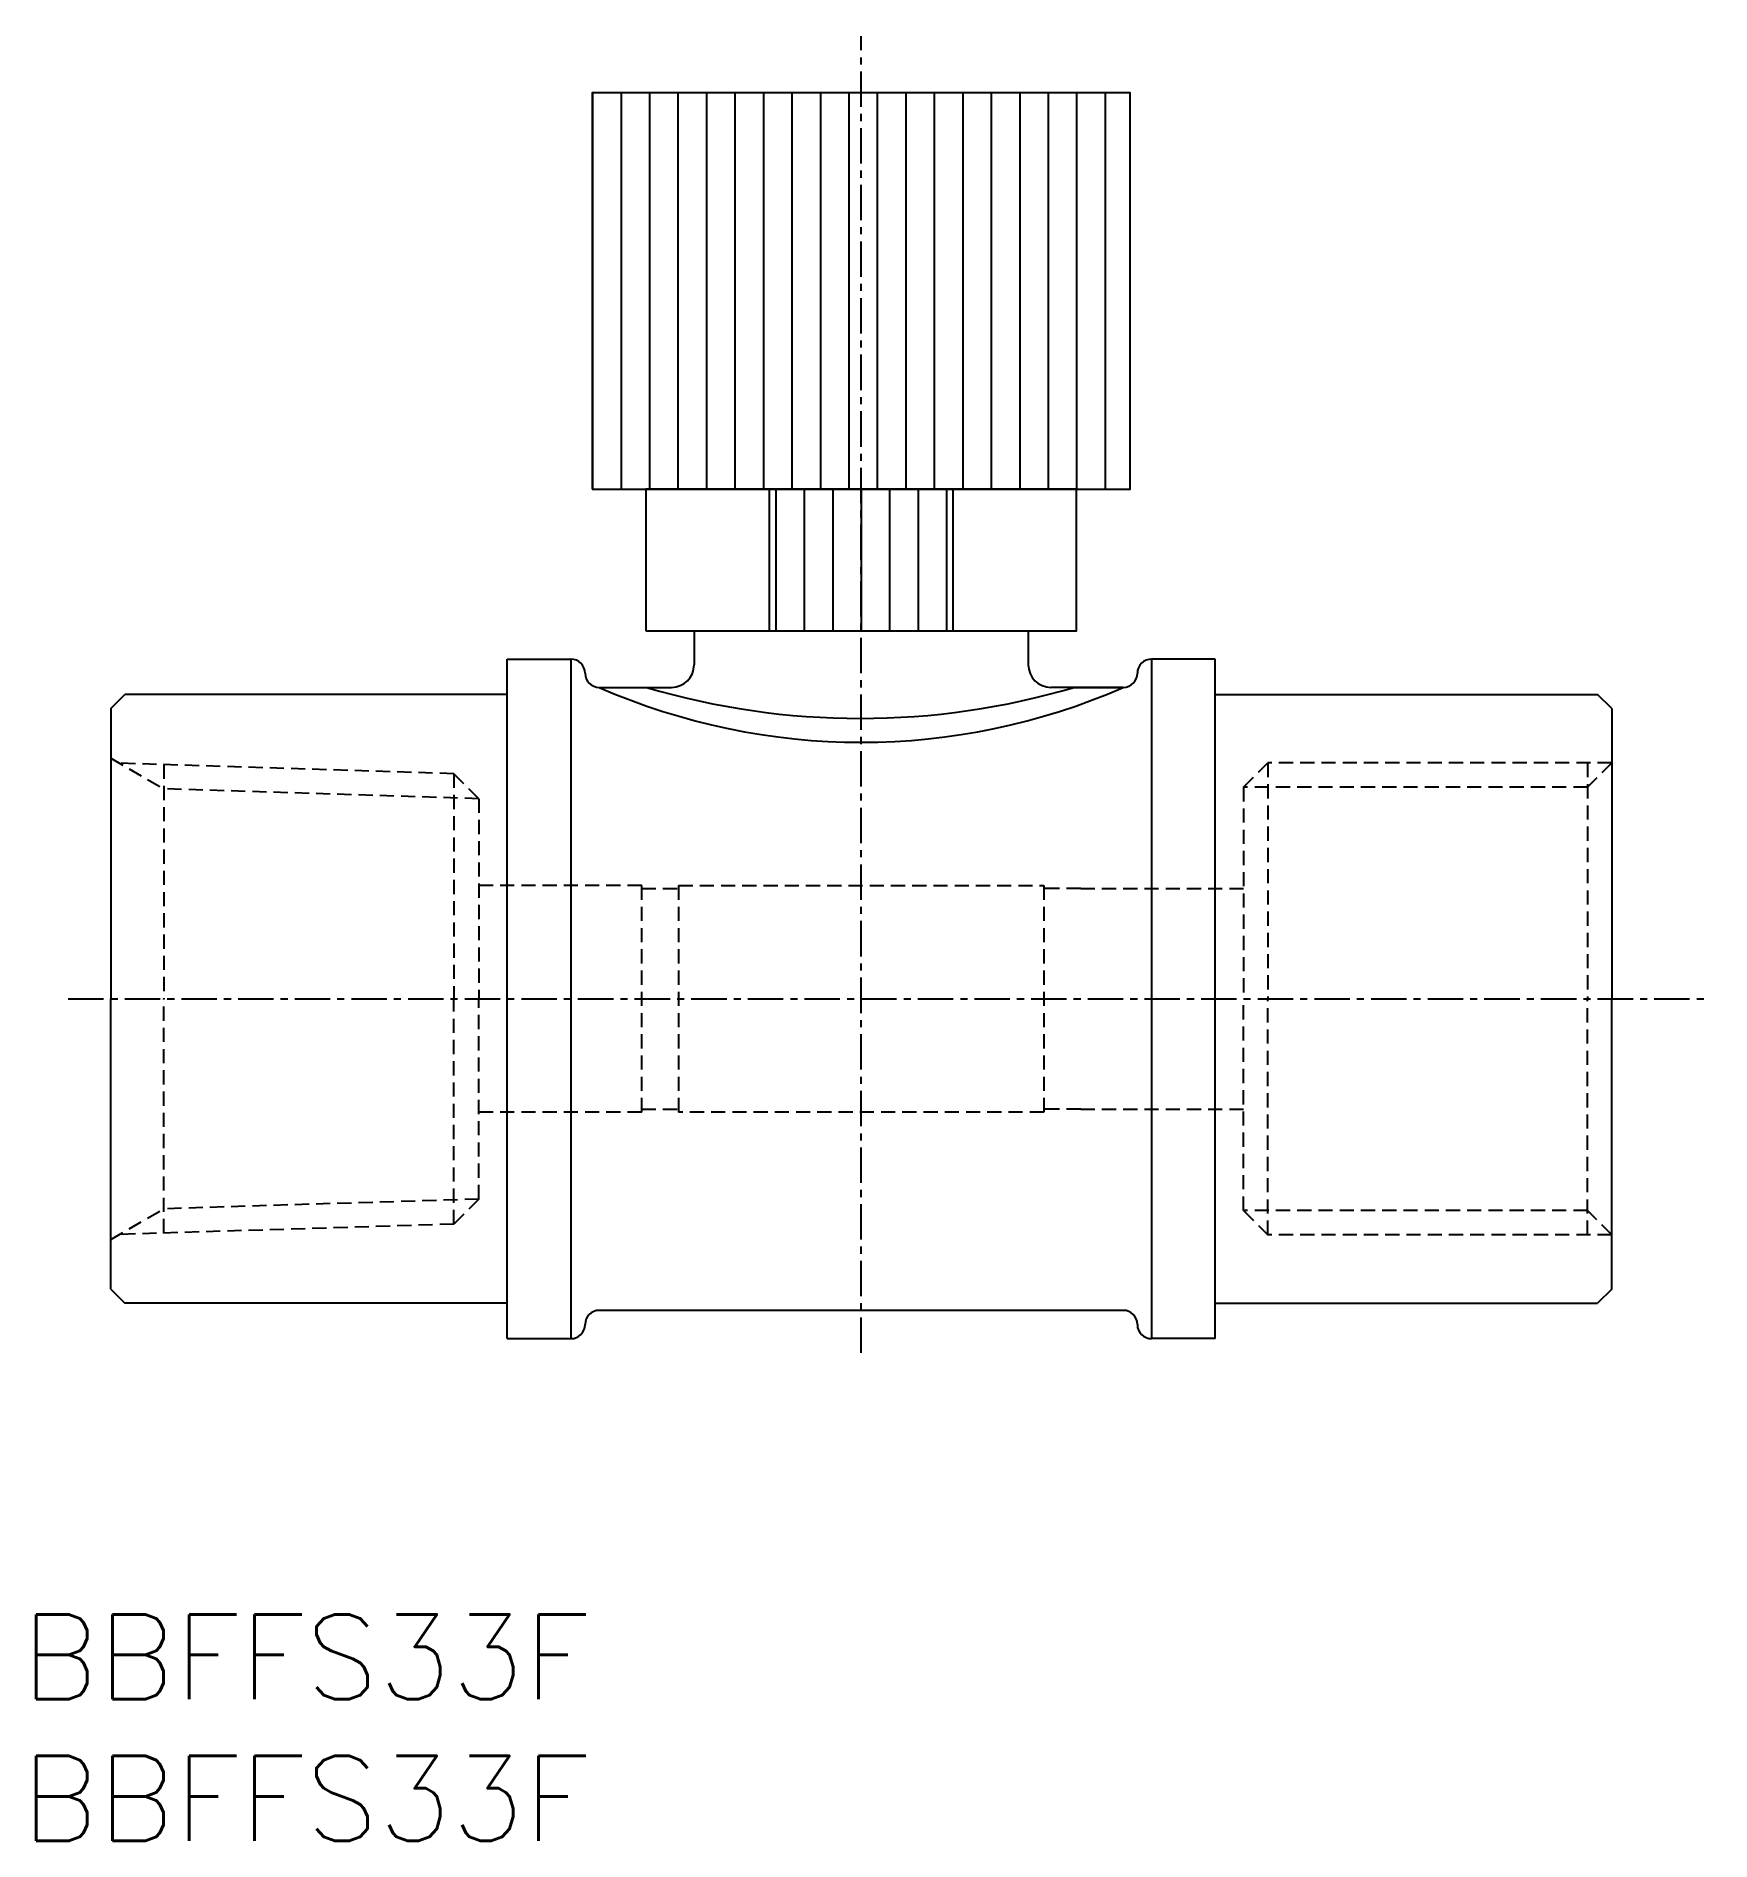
# Model space of a CAD drawing. Extents: x 136.2 to 195.3, y 65 to 128.7.
import ezdxf
from ezdxf.enums import TextEntityAlignment as Align

# ---------------------------------------------------------------- set-up
doc = ezdxf.new("R2010")
doc.units = 0
doc.linetypes.add('CENTER', pattern=[2, 1.25, -0.25, 0.25, -0.25])
doc.linetypes.add('DASHED', pattern=[0.75, 0.5, -0.25])
doc.layers.get('0').update_dxf_attribs({"linetype": 'CONTINUOUS'})
doc.layers.add('CENTER', color=1, linetype='CENTER')
doc.styles.get("Standard").update_dxf_attribs({"font": 'txt.shx', "bigfont": 'extfont.shx'})

# ---------------------------------------------------------------- blocks, each defined once
blk = doc.blocks.new('*X1')
at = {"color": 0, "linetype": 'CONTINUOUS'}
for p, q in [((162.308, 107.721), (162.308, 112.721)), ((163.314, 107.721), (163.314, 112.721)), ((164.319, 107.721), (164.319, 112.721)), ((165.324, 107.721), (165.324, 112.721)), ((166.33, 107.721), (166.33, 112.721)), ((167.335, 107.721), (167.335, 112.721)), ((168.341, 107.721), (168.341, 112.721))]:
    blk.add_line(p, q, dxfattribs=at)
blk = doc.blocks.new('*X2')
at = {"color": 0, "linetype": 'CONTINUOUS'}
for p, q in [((155.84, 112.721), (155.84, 126.721)), ((156.845, 112.721), (156.845, 126.721)), ((157.85, 112.721), (157.85, 126.721)), ((158.856, 112.721), (158.856, 126.721)), ((159.861, 112.721), (159.861, 126.721)), ((160.867, 112.721), (160.867, 126.721)), ((161.872, 112.721), (161.872, 126.721)), ((162.878, 112.721), (162.878, 126.721)), ((163.883, 112.721), (163.883, 126.721)), ((164.888, 112.721), (164.888, 126.721)), ((165.894, 112.721), (165.894, 126.721)), ((166.899, 112.721), (166.899, 126.721)), ((167.905, 112.721), (167.905, 126.721)), ((168.91, 112.721), (168.91, 126.721)), ((169.915, 112.721), (169.915, 126.721)), ((170.921, 112.721), (170.921, 126.721)), ((171.926, 112.721), (171.926, 126.721)), ((172.932, 112.721), (172.932, 126.721)), ((173.937, 112.721), (173.937, 126.721))]:
    blk.add_line(p, q, dxfattribs=at)

msp = doc.modelspace()

# ---------------------------------------------------------------- linework, layer by layer
at = {"color": 7, "linetype": 'CONTINUOUS'}
for p, q in [((159.414, 107.721), (159.414, 106.521)), ((171.214, 107.721), (171.214, 106.521)), ((152.814, 106.721), (155.064, 106.721)), ((152.814, 82.721), (152.814, 106.721)), ((155.064, 106.721), (155.064, 82.721)), ((175.564, 106.721), (175.564, 82.721)), ((177.814, 106.721), (175.564, 106.721)), ((177.814, 82.721), (177.814, 106.721)), ((155.564, 106.221), (155.564, 106.221)), ((175.064, 106.221), (175.064, 106.221)), ((138.814, 104.971), (139.314, 105.471)), ((152.814, 105.471), (139.314, 105.471)), ((156.064, 105.721), (157.728, 105.721)), ((156.064, 105.721), (158.614, 105.721)), ((174.564, 105.721), (172.014, 105.721)), ((172.83, 105.721), (174.564, 105.721)), ((177.814, 105.471), (191.314, 105.471)), ((191.814, 104.971), (191.314, 105.471)), ((138.814, 104.971), (138.814, 94.721)), ((191.814, 104.971), (191.814, 94.721)), ((138.814, 84.471), (138.814, 94.721)), ((191.814, 84.471), (191.814, 94.721)), ((138.814, 84.471), (139.314, 83.971)), ((191.814, 84.471), (191.314, 83.971)), ((152.814, 83.971), (139.314, 83.971)), ((174.564, 83.721), (156.064, 83.721)), ((177.814, 83.971), (191.314, 83.971)), ((155.564, 83.221), (155.564, 83.221)), ((175.064, 83.221), (175.064, 83.221)), ((152.814, 82.721), (155.064, 82.721)), ((177.814, 82.721), (175.564, 82.721))]:
    msp.add_line(p, q, dxfattribs=at)
at = {"color": 3, "linetype": 'DASHED'}
for p, q in [((138.814, 103.221), (140.691, 102.137)), ((150.93, 102.673), (139.123, 103.042)), ((140.691, 102.993), (140.691, 94.721)), ((150.93, 102.673), (150.93, 94.721)), ((151.814, 101.79), (150.93, 102.673)), ((178.814, 102.196), (179.67, 103.052)), ((179.67, 103.052), (179.67, 94.721)), ((191.814, 103.052), (179.67, 103.052)), ((191.814, 103.052), (190.958, 102.196)), ((190.958, 103.052), (190.958, 94.721)), ((151.814, 101.79), (140.691, 102.137)), ((178.814, 102.196), (178.814, 94.721)), ((190.958, 102.196), (178.814, 102.196)), ((151.814, 101.79), (151.814, 94.721)), ((157.564, 98.721), (151.814, 98.721)), ((157.564, 90.721), (157.564, 98.721)), ((157.564, 98.621), (158.864, 98.621)), ((158.864, 98.721), (171.764, 98.721)), ((158.864, 98.721), (158.864, 90.721)), ((171.764, 98.721), (171.764, 90.721)), ((173.064, 98.621), (171.764, 98.621)), ((173.064, 98.621), (178.814, 98.621)), ((140.691, 86.449), (140.691, 94.721)), ((150.93, 86.769), (150.93, 94.721)), ((151.814, 87.652), (151.814, 94.721)), ((178.814, 87.246), (178.814, 94.721)), ((179.67, 86.39), (179.67, 94.721)), ((190.958, 86.39), (190.958, 94.721)), ((157.564, 90.721), (151.814, 90.721)), ((157.564, 90.821), (158.864, 90.821)), ((171.764, 90.721), (158.864, 90.721)), ((173.064, 90.821), (171.764, 90.821)), ((173.064, 90.821), (178.814, 90.821)), ((151.814, 87.652), (140.691, 87.305)), ((151.814, 87.652), (150.93, 86.769)), ((138.814, 86.221), (140.691, 87.305)), ((150.93, 86.769), (139.123, 86.4)), ((178.814, 87.246), (179.67, 86.39)), ((190.958, 87.246), (178.814, 87.246)), ((191.814, 86.39), (190.958, 87.246)), ((191.814, 86.39), (179.67, 86.39))]:
    msp.add_line(p, q, dxfattribs=at)
at = {"color": 7, "linetype": 'CONTINUOUS'}
for points in [[(155.814, 112.721), (174.814, 112.721), (174.814, 126.721), (155.814, 126.721)], [(157.714, 107.721), (172.914, 107.721), (172.914, 112.721), (157.714, 112.721)], [(162.064, 107.721), (168.564, 107.721), (168.564, 112.721), (162.064, 112.721)]]:
    msp.add_lwpolyline(points, close=True, dxfattribs=at)
for centre, radius, start, end in [((155.064, 106.221), 0.5, 0, 90), ((158.614, 106.521), 0.8, 270, 0), ((172.014, 106.521), 0.8, 180, 270), ((175.564, 106.221), 0.5, 90, 180), ((156.064, 106.221), 0.5, 180, 270), ((174.564, 106.221), 0.5, 270, 0), ((165.314, 126.814), 23.032, 246.32105, 293.67895), ((165.279, 131.22), 26.594, 253.50407, 286.49593), ((156.064, 83.221), 0.5, 90, 180), ((174.564, 83.221), 0.5, 0, 90), ((155.064, 83.221), 0.5, 270, 0), ((175.564, 83.221), 0.5, 180, 270)]:
    msp.add_arc(centre, radius, start, end, dxfattribs=at)
at = {"layer": 'CENTER', "color": 1, "linetype": 'CENTER'}
for p, q in [((165.314, 82.221), (165.314, 128.721)), ((137.314, 94.721), (195.314, 94.721))]:
    msp.add_line(p, q, dxfattribs=at)

# ---------------------------------------------------------------- block references
at = {"color": 7, "linetype": 'CONTINUOUS'}
for name in ['*X2', '*X1']:
    msp.add_blockref(name, (0, 0), dxfattribs=at)

# ---------------------------------------------------------------- texts
for p in [(135.667, 71.484), (135.667, 66.484)]:
    msp.add_text('BBFFS33F', height=3, dxfattribs=at).set_placement(p, align=Align.MIDDLE_LEFT)

doc.saveas('drawing.dxf')
